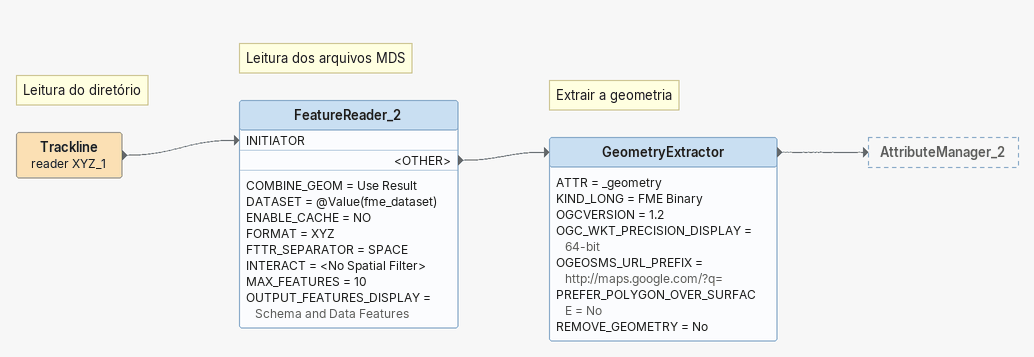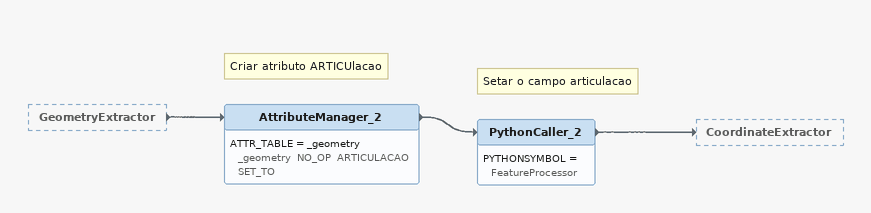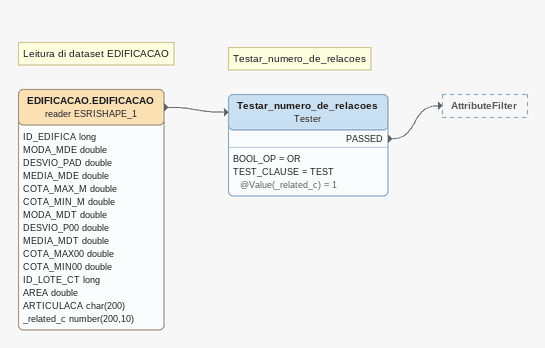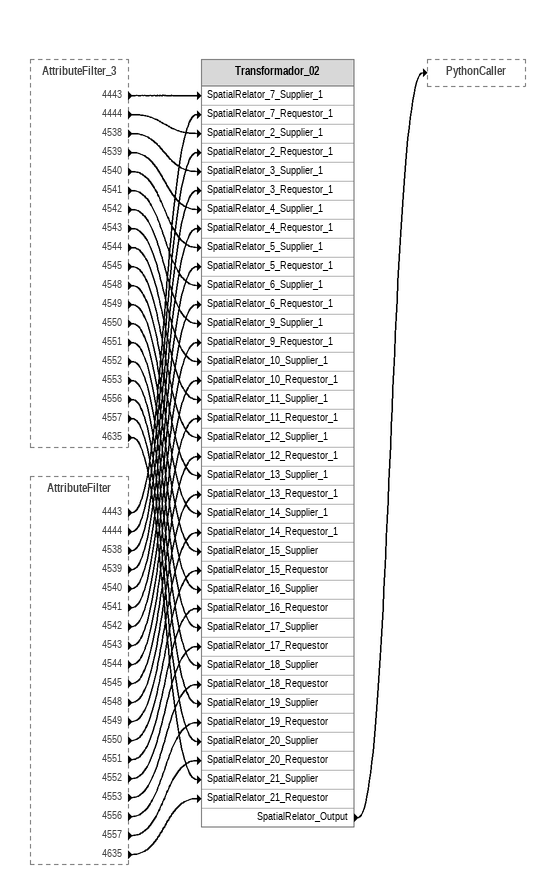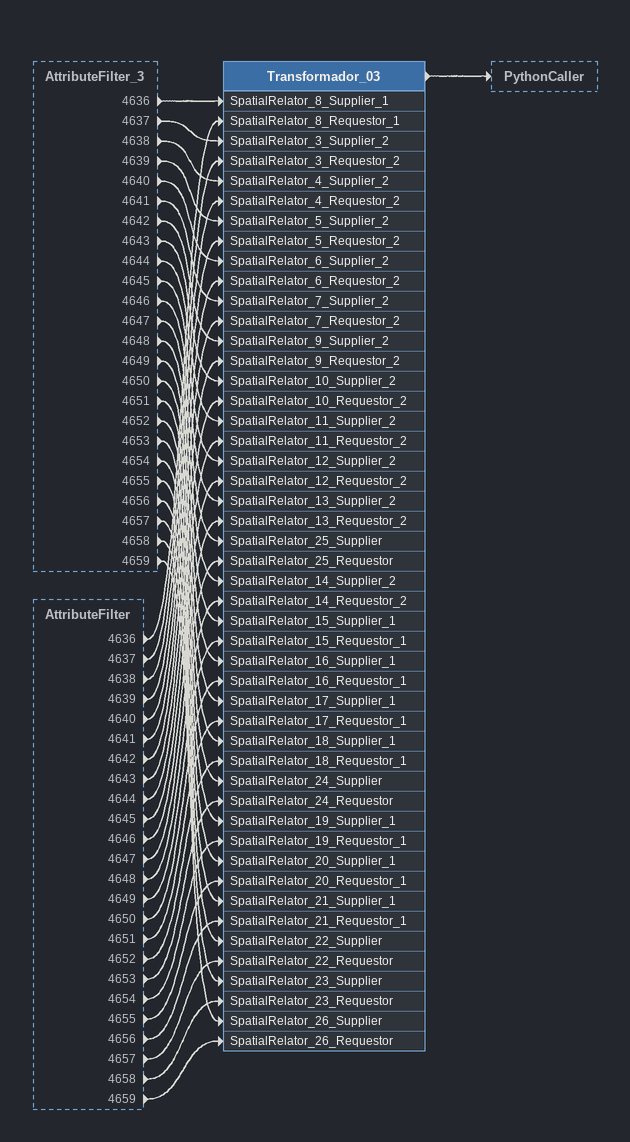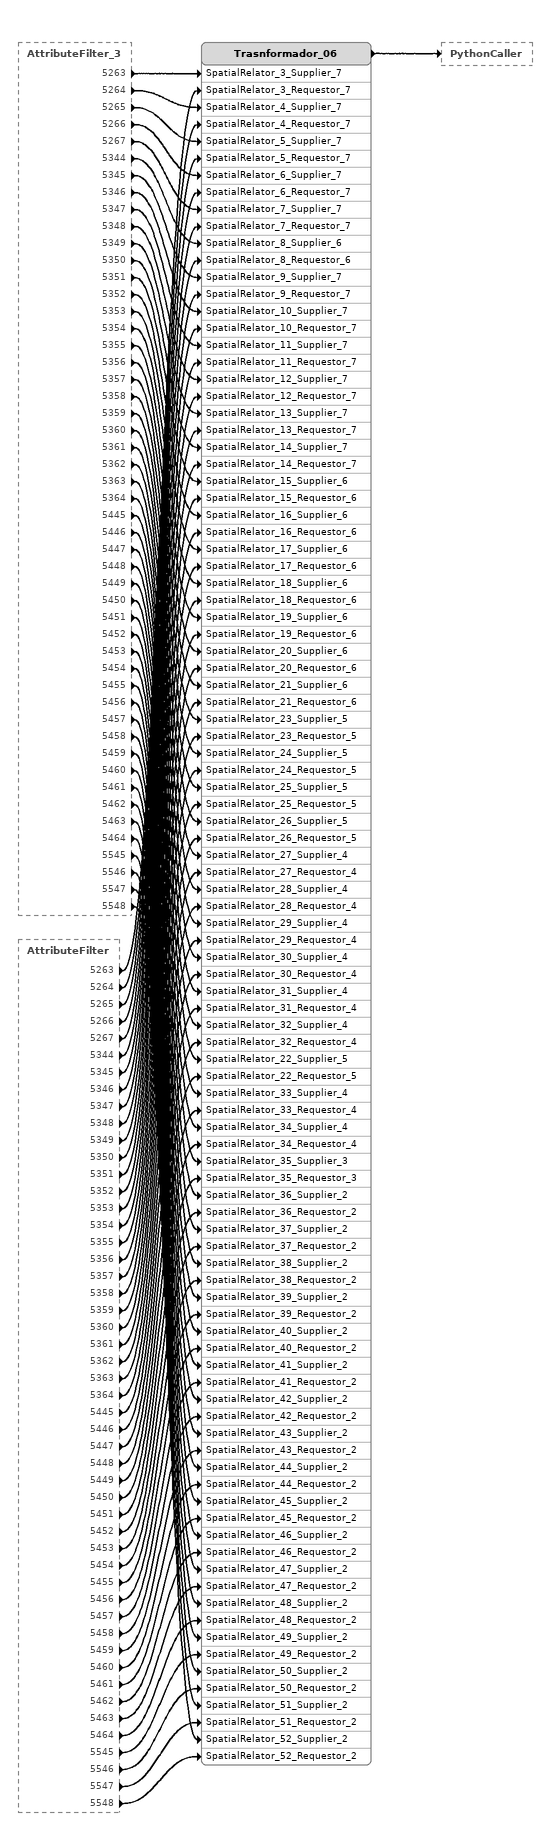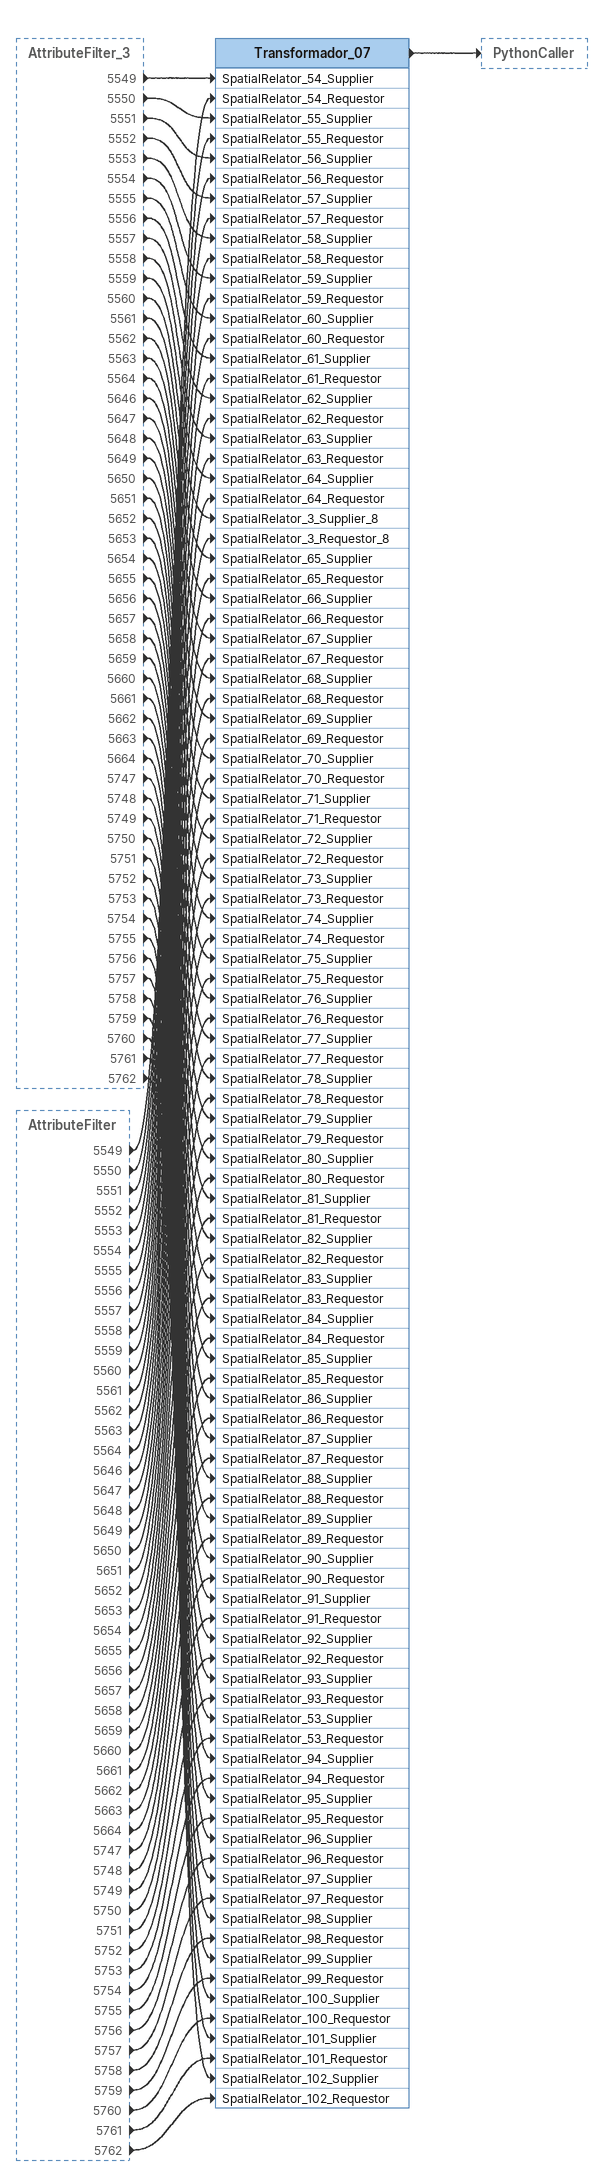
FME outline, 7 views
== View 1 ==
Note: Leitura do diretório
Trackline (reader XYZ_1)
    -> FeatureReader_2 [INITIATOR]
Note: Leitura dos arquivos MDS
FeatureReader_2
    COMBINE_GEOM = Use Result
    DATASET = @Value(fme_dataset)
    ENABLE_CACHE = NO
    FORMAT = XYZ
    FTTR_SEPARATOR = SPACE
    INTERACT = <No Spatial Filter>
    MAX_FEATURES = 10
    OUTPUT_FEATURES_DISPLAY = Schema and Data Features
    <OTHER> -> GeometryExtractor
Note: Extrair a geometria
GeometryExtractor
    ATTR = _geometry
    KIND_LONG = FME Binary
    OGCVERSION = 1.2
    OGC_WKT_PRECISION_DISPLAY = 64-bit
    OGEOSMS_URL_PREFIX = http://maps.google.com/?q=
    PREFER_POLYGON_OVER_SURFACE = No
    REMOVE_GEOMETRY = No
    -> AttributeManager_2

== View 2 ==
GeometryExtractor [outside]
    -> AttributeManager_2
Note: Criar atributo ARTICUlacao
AttributeManager_2
    ATTR_TABLE = _geometry _geometry  NO_OP  ARTICULACAO  SET_TO
    -> PythonCaller_2
Note: Setar o campo articulacao
PythonCaller_2
    PYTHONSYMBOL = FeatureProcessor
    -> CoordinateExtractor

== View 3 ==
Note: Leitura di dataset EDIFICACAO
EDIFICACAO.EDIFICACAO (reader ESRISHAPE_1)
    attributes: ID_EDIFICA long, MODA_MDE double, DESVIO_PAD double, MEDIA_MDE double, COTA_MAX_M double, COTA_MIN_M double, MODA_MDT double, DESVIO_P00 double, MEDIA_MDT double, COTA_MAX00 double, COTA_MIN00 double, ID_LOTE_CT long, AREA double, ARTICULACA char(200), _related_c number(200,10)
    -> Testar_numero_de_relacoes
Note: Testar_numero_de_relacoes
Testar_numero_de_relacoes: Tester
    BOOL_OP = OR
    TEST_CLAUSE = TEST @Value(_related_c) = 1
    PASSED -> AttributeFilter

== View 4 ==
AttributeFilter_3 [outside]
    4443 -> Transformador_02 [SpatialRelator_7_Supplier_1]
    4444 -> Transformador_02 [SpatialRelator_2_Supplier_1]
    4538 -> Transformador_02 [SpatialRelator_3_Supplier_1]
    4539 -> Transformador_02 [SpatialRelator_4_Supplier_1]
    4540 -> Transformador_02 [SpatialRelator_5_Supplier_1]
    4541 -> Transformador_02 [SpatialRelator_6_Supplier_1]
    4542 -> Transformador_02 [SpatialRelator_9_Supplier_1]
    4543 -> Transformador_02 [SpatialRelator_10_Supplier_1]
    4544 -> Transformador_02 [SpatialRelator_11_Supplier_1]
    4545 -> Transformador_02 [SpatialRelator_12_Supplier_1]
    4548 -> Transformador_02 [SpatialRelator_13_Supplier_1]
    4549 -> Transformador_02 [SpatialRelator_14_Supplier_1]
    4550 -> Transformador_02 [SpatialRelator_15_Supplier]
    4551 -> Transformador_02 [SpatialRelator_16_Supplier]
    4552 -> Transformador_02 [SpatialRelator_17_Supplier]
    4553 -> Transformador_02 [SpatialRelator_18_Supplier]
    4556 -> Transformador_02 [SpatialRelator_19_Supplier]
    4557 -> Transformador_02 [SpatialRelator_20_Supplier]
    4635 -> Transformador_02 [SpatialRelator_21_Supplier]
AttributeFilter [outside]
    4443 -> Transformador_02 [SpatialRelator_7_Requestor_1]
    4444 -> Transformador_02 [SpatialRelator_2_Requestor_1]
    4538 -> Transformador_02 [SpatialRelator_3_Requestor_1]
    4539 -> Transformador_02 [SpatialRelator_4_Requestor_1]
    4540 -> Transformador_02 [SpatialRelator_5_Requestor_1]
    4541 -> Transformador_02 [SpatialRelator_6_Requestor_1]
    4542 -> Transformador_02 [SpatialRelator_9_Requestor_1]
    4543 -> Transformador_02 [SpatialRelator_10_Requestor_1]
    4544 -> Transformador_02 [SpatialRelator_11_Requestor_1]
    4545 -> Transformador_02 [SpatialRelator_12_Requestor_1]
    4548 -> Transformador_02 [SpatialRelator_13_Requestor_1]
    4549 -> Transformador_02 [SpatialRelator_14_Requestor_1]
    4550 -> Transformador_02 [SpatialRelator_15_Requestor]
    4551 -> Transformador_02 [SpatialRelator_16_Requestor]
    4552 -> Transformador_02 [SpatialRelator_17_Requestor]
    4553 -> Transformador_02 [SpatialRelator_18_Requestor]
    4556 -> Transformador_02 [SpatialRelator_19_Requestor]
    4557 -> Transformador_02 [SpatialRelator_20_Requestor]
    4635 -> Transformador_02 [SpatialRelator_21_Requestor]
Transformador_02
    SpatialRelator_Output -> PythonCaller

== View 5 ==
AttributeFilter_3 [outside]
    4636 -> Transformador_03 [SpatialRelator_8_Supplier_1]
    4637 -> Transformador_03 [SpatialRelator_3_Supplier_2]
    4638 -> Transformador_03 [SpatialRelator_4_Supplier_2]
    4639 -> Transformador_03 [SpatialRelator_5_Supplier_2]
    4640 -> Transformador_03 [SpatialRelator_6_Supplier_2]
    4641 -> Transformador_03 [SpatialRelator_7_Supplier_2]
    4642 -> Transformador_03 [SpatialRelator_9_Supplier_2]
    4643 -> Transformador_03 [SpatialRelator_10_Supplier_2]
    4644 -> Transformador_03 [SpatialRelator_11_Supplier_2]
    4645 -> Transformador_03 [SpatialRelator_12_Supplier_2]
    4646 -> Transformador_03 [SpatialRelator_13_Supplier_2]
    4647 -> Transformador_03 [SpatialRelator_25_Supplier]
    4648 -> Transformador_03 [SpatialRelator_14_Supplier_2]
    4649 -> Transformador_03 [SpatialRelator_15_Supplier_1]
    4650 -> Transformador_03 [SpatialRelator_16_Supplier_1]
    4651 -> Transformador_03 [SpatialRelator_17_Supplier_1]
    4652 -> Transformador_03 [SpatialRelator_18_Supplier_1]
    4653 -> Transformador_03 [SpatialRelator_24_Supplier]
    4654 -> Transformador_03 [SpatialRelator_19_Supplier_1]
    4655 -> Transformador_03 [SpatialRelator_20_Supplier_1]
    4656 -> Transformador_03 [SpatialRelator_21_Supplier_1]
    4657 -> Transformador_03 [SpatialRelator_22_Supplier]
    4658 -> Transformador_03 [SpatialRelator_23_Supplier]
    4659 -> Transformador_03 [SpatialRelator_26_Supplier]
AttributeFilter [outside]
    4636 -> Transformador_03 [SpatialRelator_8_Requestor_1]
    4637 -> Transformador_03 [SpatialRelator_3_Requestor_2]
    4638 -> Transformador_03 [SpatialRelator_4_Requestor_2]
    4639 -> Transformador_03 [SpatialRelator_5_Requestor_2]
    4640 -> Transformador_03 [SpatialRelator_6_Requestor_2]
    4641 -> Transformador_03 [SpatialRelator_7_Requestor_2]
    4642 -> Transformador_03 [SpatialRelator_9_Requestor_2]
    4643 -> Transformador_03 [SpatialRelator_10_Requestor_2]
    4644 -> Transformador_03 [SpatialRelator_11_Requestor_2]
    4645 -> Transformador_03 [SpatialRelator_12_Requestor_2]
    4646 -> Transformador_03 [SpatialRelator_13_Requestor_2]
    4647 -> Transformador_03 [SpatialRelator_25_Requestor]
    4648 -> Transformador_03 [SpatialRelator_14_Requestor_2]
    4649 -> Transformador_03 [SpatialRelator_15_Requestor_1]
    4650 -> Transformador_03 [SpatialRelator_16_Requestor_1]
    4651 -> Transformador_03 [SpatialRelator_17_Requestor_1]
    4652 -> Transformador_03 [SpatialRelator_18_Requestor_1]
    4653 -> Transformador_03 [SpatialRelator_24_Requestor]
    4654 -> Transformador_03 [SpatialRelator_19_Requestor_1]
    4655 -> Transformador_03 [SpatialRelator_20_Requestor_1]
    4656 -> Transformador_03 [SpatialRelator_21_Requestor_1]
    4657 -> Transformador_03 [SpatialRelator_22_Requestor]
    4658 -> Transformador_03 [SpatialRelator_23_Requestor]
    4659 -> Transformador_03 [SpatialRelator_26_Requestor]
Transformador_03
    -> PythonCaller

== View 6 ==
AttributeFilter_3 [outside]
    5263 -> Trasnformador_06 [SpatialRelator_3_Supplier_7]
    5264 -> Trasnformador_06 [SpatialRelator_4_Supplier_7]
    5265 -> Trasnformador_06 [SpatialRelator_5_Supplier_7]
    5266 -> Trasnformador_06 [SpatialRelator_6_Supplier_7]
    5267 -> Trasnformador_06 [SpatialRelator_7_Supplier_7]
    5344 -> Trasnformador_06 [SpatialRelator_8_Supplier_6]
    5345 -> Trasnformador_06 [SpatialRelator_9_Supplier_7]
    5346 -> Trasnformador_06 [SpatialRelator_10_Supplier_7]
    5347 -> Trasnformador_06 [SpatialRelator_11_Supplier_7]
    5348 -> Trasnformador_06 [SpatialRelator_12_Supplier_7]
    5349 -> Trasnformador_06 [SpatialRelator_13_Supplier_7]
    5350 -> Trasnformador_06 [SpatialRelator_14_Supplier_7]
    5351 -> Trasnformador_06 [SpatialRelator_15_Supplier_6]
    5352 -> Trasnformador_06 [SpatialRelator_16_Supplier_6]
    5353 -> Trasnformador_06 [SpatialRelator_17_Supplier_6]
    5354 -> Trasnformador_06 [SpatialRelator_18_Supplier_6]
    5355 -> Trasnformador_06 [SpatialRelator_19_Supplier_6]
    5356 -> Trasnformador_06 [SpatialRelator_20_Supplier_6]
    5357 -> Trasnformador_06 [SpatialRelator_21_Supplier_6]
    5358 -> Trasnformador_06 [SpatialRelator_23_Supplier_5]
    5359 -> Trasnformador_06 [SpatialRelator_24_Supplier_5]
    5360 -> Trasnformador_06 [SpatialRelator_25_Supplier_5]
    5361 -> Trasnformador_06 [SpatialRelator_26_Supplier_5]
    5362 -> Trasnformador_06 [SpatialRelator_27_Supplier_4]
    5363 -> Trasnformador_06 [SpatialRelator_28_Supplier_4]
    5364 -> Trasnformador_06 [SpatialRelator_29_Supplier_4]
    5445 -> Trasnformador_06 [SpatialRelator_30_Supplier_4]
    5446 -> Trasnformador_06 [SpatialRelator_31_Supplier_4]
    5447 -> Trasnformador_06 [SpatialRelator_32_Supplier_4]
    5448 -> Trasnformador_06 [SpatialRelator_22_Supplier_5]
    5449 -> Trasnformador_06 [SpatialRelator_33_Supplier_4]
    5450 -> Trasnformador_06 [SpatialRelator_34_Supplier_4]
    5451 -> Trasnformador_06 [SpatialRelator_35_Supplier_3]
    5452 -> Trasnformador_06 [SpatialRelator_36_Supplier_2]
    5453 -> Trasnformador_06 [SpatialRelator_37_Supplier_2]
    5454 -> Trasnformador_06 [SpatialRelator_38_Supplier_2]
    5455 -> Trasnformador_06 [SpatialRelator_39_Supplier_2]
    5456 -> Trasnformador_06 [SpatialRelator_40_Supplier_2]
    5457 -> Trasnformador_06 [SpatialRelator_41_Supplier_2]
    5458 -> Trasnformador_06 [SpatialRelator_42_Supplier_2]
    5459 -> Trasnformador_06 [SpatialRelator_43_Supplier_2]
    5460 -> Trasnformador_06 [SpatialRelator_44_Supplier_2]
    5461 -> Trasnformador_06 [SpatialRelator_45_Supplier_2]
    5462 -> Trasnformador_06 [SpatialRelator_46_Supplier_2]
    5463 -> Trasnformador_06 [SpatialRelator_47_Supplier_2]
    5464 -> Trasnformador_06 [SpatialRelator_48_Supplier_2]
    5545 -> Trasnformador_06 [SpatialRelator_49_Supplier_2]
    5546 -> Trasnformador_06 [SpatialRelator_50_Supplier_2]
    5547 -> Trasnformador_06 [SpatialRelator_51_Supplier_2]
    5548 -> Trasnformador_06 [SpatialRelator_52_Supplier_2]
AttributeFilter [outside]
    5263 -> Trasnformador_06 [SpatialRelator_3_Requestor_7]
    5264 -> Trasnformador_06 [SpatialRelator_4_Requestor_7]
    5265 -> Trasnformador_06 [SpatialRelator_5_Requestor_7]
    5266 -> Trasnformador_06 [SpatialRelator_6_Requestor_7]
    5267 -> Trasnformador_06 [SpatialRelator_7_Requestor_7]
    5344 -> Trasnformador_06 [SpatialRelator_8_Requestor_6]
    5345 -> Trasnformador_06 [SpatialRelator_9_Requestor_7]
    5346 -> Trasnformador_06 [SpatialRelator_10_Requestor_7]
    5347 -> Trasnformador_06 [SpatialRelator_11_Requestor_7]
    5348 -> Trasnformador_06 [SpatialRelator_12_Requestor_7]
    5349 -> Trasnformador_06 [SpatialRelator_13_Requestor_7]
    5350 -> Trasnformador_06 [SpatialRelator_14_Requestor_7]
    5351 -> Trasnformador_06 [SpatialRelator_15_Requestor_6]
    5352 -> Trasnformador_06 [SpatialRelator_16_Requestor_6]
    5353 -> Trasnformador_06 [SpatialRelator_17_Requestor_6]
    5354 -> Trasnformador_06 [SpatialRelator_18_Requestor_6]
    5355 -> Trasnformador_06 [SpatialRelator_19_Requestor_6]
    5356 -> Trasnformador_06 [SpatialRelator_20_Requestor_6]
    5357 -> Trasnformador_06 [SpatialRelator_21_Requestor_6]
    5358 -> Trasnformador_06 [SpatialRelator_23_Requestor_5]
    5359 -> Trasnformador_06 [SpatialRelator_24_Requestor_5]
    5360 -> Trasnformador_06 [SpatialRelator_25_Requestor_5]
    5361 -> Trasnformador_06 [SpatialRelator_26_Requestor_5]
    5362 -> Trasnformador_06 [SpatialRelator_27_Requestor_4]
    5363 -> Trasnformador_06 [SpatialRelator_28_Requestor_4]
    5364 -> Trasnformador_06 [SpatialRelator_29_Requestor_4]
    5445 -> Trasnformador_06 [SpatialRelator_30_Requestor_4]
    5446 -> Trasnformador_06 [SpatialRelator_31_Requestor_4]
    5447 -> Trasnformador_06 [SpatialRelator_32_Requestor_4]
    5448 -> Trasnformador_06 [SpatialRelator_22_Requestor_5]
    5449 -> Trasnformador_06 [SpatialRelator_33_Requestor_4]
    5450 -> Trasnformador_06 [SpatialRelator_34_Requestor_4]
    5451 -> Trasnformador_06 [SpatialRelator_35_Requestor_3]
    5452 -> Trasnformador_06 [SpatialRelator_36_Requestor_2]
    5453 -> Trasnformador_06 [SpatialRelator_37_Requestor_2]
    5454 -> Trasnformador_06 [SpatialRelator_38_Requestor_2]
    5455 -> Trasnformador_06 [SpatialRelator_39_Requestor_2]
    5456 -> Trasnformador_06 [SpatialRelator_40_Requestor_2]
    5457 -> Trasnformador_06 [SpatialRelator_41_Requestor_2]
    5458 -> Trasnformador_06 [SpatialRelator_42_Requestor_2]
    5459 -> Trasnformador_06 [SpatialRelator_43_Requestor_2]
    5460 -> Trasnformador_06 [SpatialRelator_44_Requestor_2]
    5461 -> Trasnformador_06 [SpatialRelator_45_Requestor_2]
    5462 -> Trasnformador_06 [SpatialRelator_46_Requestor_2]
    5463 -> Trasnformador_06 [SpatialRelator_47_Requestor_2]
    5464 -> Trasnformador_06 [SpatialRelator_48_Requestor_2]
    5545 -> Trasnformador_06 [SpatialRelator_49_Requestor_2]
    5546 -> Trasnformador_06 [SpatialRelator_50_Requestor_2]
    5547 -> Trasnformador_06 [SpatialRelator_51_Requestor_2]
    5548 -> Trasnformador_06 [SpatialRelator_52_Requestor_2]
Trasnformador_06
    -> PythonCaller

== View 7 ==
AttributeFilter_3 [outside]
    5549 -> Transformador_07 [SpatialRelator_54_Supplier]
    5550 -> Transformador_07 [SpatialRelator_55_Supplier]
    5551 -> Transformador_07 [SpatialRelator_56_Supplier]
    5552 -> Transformador_07 [SpatialRelator_57_Supplier]
    5553 -> Transformador_07 [SpatialRelator_58_Supplier]
    5554 -> Transformador_07 [SpatialRelator_59_Supplier]
    5555 -> Transformador_07 [SpatialRelator_60_Supplier]
    5556 -> Transformador_07 [SpatialRelator_61_Supplier]
    5557 -> Transformador_07 [SpatialRelator_62_Supplier]
    5558 -> Transformador_07 [SpatialRelator_63_Supplier]
    5559 -> Transformador_07 [SpatialRelator_64_Supplier]
    5560 -> Transformador_07 [SpatialRelator_3_Supplier_8]
    5561 -> Transformador_07 [SpatialRelator_65_Supplier]
    5562 -> Transformador_07 [SpatialRelator_66_Supplier]
    5563 -> Transformador_07 [SpatialRelator_67_Supplier]
    5564 -> Transformador_07 [SpatialRelator_68_Supplier]
    5646 -> Transformador_07 [SpatialRelator_69_Supplier]
    5647 -> Transformador_07 [SpatialRelator_70_Supplier]
    5648 -> Transformador_07 [SpatialRelator_71_Supplier]
    5649 -> Transformador_07 [SpatialRelator_72_Supplier]
    5650 -> Transformador_07 [SpatialRelator_73_Supplier]
    5651 -> Transformador_07 [SpatialRelator_74_Supplier]
    5652 -> Transformador_07 [SpatialRelator_75_Supplier]
    5653 -> Transformador_07 [SpatialRelator_76_Supplier]
    5654 -> Transformador_07 [SpatialRelator_77_Supplier]
    5655 -> Transformador_07 [SpatialRelator_78_Supplier]
    5656 -> Transformador_07 [SpatialRelator_79_Supplier]
    5657 -> Transformador_07 [SpatialRelator_80_Supplier]
    5658 -> Transformador_07 [SpatialRelator_81_Supplier]
    5659 -> Transformador_07 [SpatialRelator_82_Supplier]
    5660 -> Transformador_07 [SpatialRelator_83_Supplier]
    5661 -> Transformador_07 [SpatialRelator_84_Supplier]
    5662 -> Transformador_07 [SpatialRelator_85_Supplier]
    5663 -> Transformador_07 [SpatialRelator_86_Supplier]
    5664 -> Transformador_07 [SpatialRelator_87_Supplier]
    5747 -> Transformador_07 [SpatialRelator_88_Supplier]
    5748 -> Transformador_07 [SpatialRelator_89_Supplier]
    5749 -> Transformador_07 [SpatialRelator_90_Supplier]
    5750 -> Transformador_07 [SpatialRelator_91_Supplier]
    5751 -> Transformador_07 [SpatialRelator_92_Supplier]
    5752 -> Transformador_07 [SpatialRelator_93_Supplier]
    5753 -> Transformador_07 [SpatialRelator_53_Supplier]
    5754 -> Transformador_07 [SpatialRelator_94_Supplier]
    5755 -> Transformador_07 [SpatialRelator_95_Supplier]
    5756 -> Transformador_07 [SpatialRelator_96_Supplier]
    5757 -> Transformador_07 [SpatialRelator_97_Supplier]
    5758 -> Transformador_07 [SpatialRelator_98_Supplier]
    5759 -> Transformador_07 [SpatialRelator_99_Supplier]
    5760 -> Transformador_07 [SpatialRelator_100_Supplier]
    5761 -> Transformador_07 [SpatialRelator_101_Supplier]
    5762 -> Transformador_07 [SpatialRelator_102_Supplier]
AttributeFilter [outside]
    5549 -> Transformador_07 [SpatialRelator_54_Requestor]
    5550 -> Transformador_07 [SpatialRelator_55_Requestor]
    5551 -> Transformador_07 [SpatialRelator_56_Requestor]
    5552 -> Transformador_07 [SpatialRelator_57_Requestor]
    5553 -> Transformador_07 [SpatialRelator_58_Requestor]
    5554 -> Transformador_07 [SpatialRelator_59_Requestor]
    5555 -> Transformador_07 [SpatialRelator_60_Requestor]
    5556 -> Transformador_07 [SpatialRelator_61_Requestor]
    5557 -> Transformador_07 [SpatialRelator_62_Requestor]
    5558 -> Transformador_07 [SpatialRelator_63_Requestor]
    5559 -> Transformador_07 [SpatialRelator_64_Requestor]
    5560 -> Transformador_07 [SpatialRelator_3_Requestor_8]
    5561 -> Transformador_07 [SpatialRelator_65_Requestor]
    5562 -> Transformador_07 [SpatialRelator_66_Requestor]
    5563 -> Transformador_07 [SpatialRelator_67_Requestor]
    5564 -> Transformador_07 [SpatialRelator_68_Requestor]
    5646 -> Transformador_07 [SpatialRelator_69_Requestor]
    5647 -> Transformador_07 [SpatialRelator_70_Requestor]
    5648 -> Transformador_07 [SpatialRelator_71_Requestor]
    5649 -> Transformador_07 [SpatialRelator_72_Requestor]
    5650 -> Transformador_07 [SpatialRelator_73_Requestor]
    5651 -> Transformador_07 [SpatialRelator_74_Requestor]
    5652 -> Transformador_07 [SpatialRelator_75_Requestor]
    5653 -> Transformador_07 [SpatialRelator_76_Requestor]
    5654 -> Transformador_07 [SpatialRelator_77_Requestor]
    5655 -> Transformador_07 [SpatialRelator_78_Requestor]
    5656 -> Transformador_07 [SpatialRelator_79_Requestor]
    5657 -> Transformador_07 [SpatialRelator_80_Requestor]
    5658 -> Transformador_07 [SpatialRelator_81_Requestor]
    5659 -> Transformador_07 [SpatialRelator_82_Requestor]
    5660 -> Transformador_07 [SpatialRelator_83_Requestor]
    5661 -> Transformador_07 [SpatialRelator_84_Requestor]
    5662 -> Transformador_07 [SpatialRelator_85_Requestor]
    5663 -> Transformador_07 [SpatialRelator_86_Requestor]
    5664 -> Transformador_07 [SpatialRelator_87_Requestor]
    5747 -> Transformador_07 [SpatialRelator_88_Requestor]
    5748 -> Transformador_07 [SpatialRelator_89_Requestor]
    5749 -> Transformador_07 [SpatialRelator_90_Requestor]
    5750 -> Transformador_07 [SpatialRelator_91_Requestor]
    5751 -> Transformador_07 [SpatialRelator_92_Requestor]
    5752 -> Transformador_07 [SpatialRelator_93_Requestor]
    5753 -> Transformador_07 [SpatialRelator_53_Requestor]
    5754 -> Transformador_07 [SpatialRelator_94_Requestor]
    5755 -> Transformador_07 [SpatialRelator_95_Requestor]
    5756 -> Transformador_07 [SpatialRelator_96_Requestor]
    5757 -> Transformador_07 [SpatialRelator_97_Requestor]
    5758 -> Transformador_07 [SpatialRelator_98_Requestor]
    5759 -> Transformador_07 [SpatialRelator_99_Requestor]
    5760 -> Transformador_07 [SpatialRelator_100_Requestor]
    5761 -> Transformador_07 [SpatialRelator_101_Requestor]
    5762 -> Transformador_07 [SpatialRelator_102_Requestor]
Transformador_07
    -> PythonCaller
